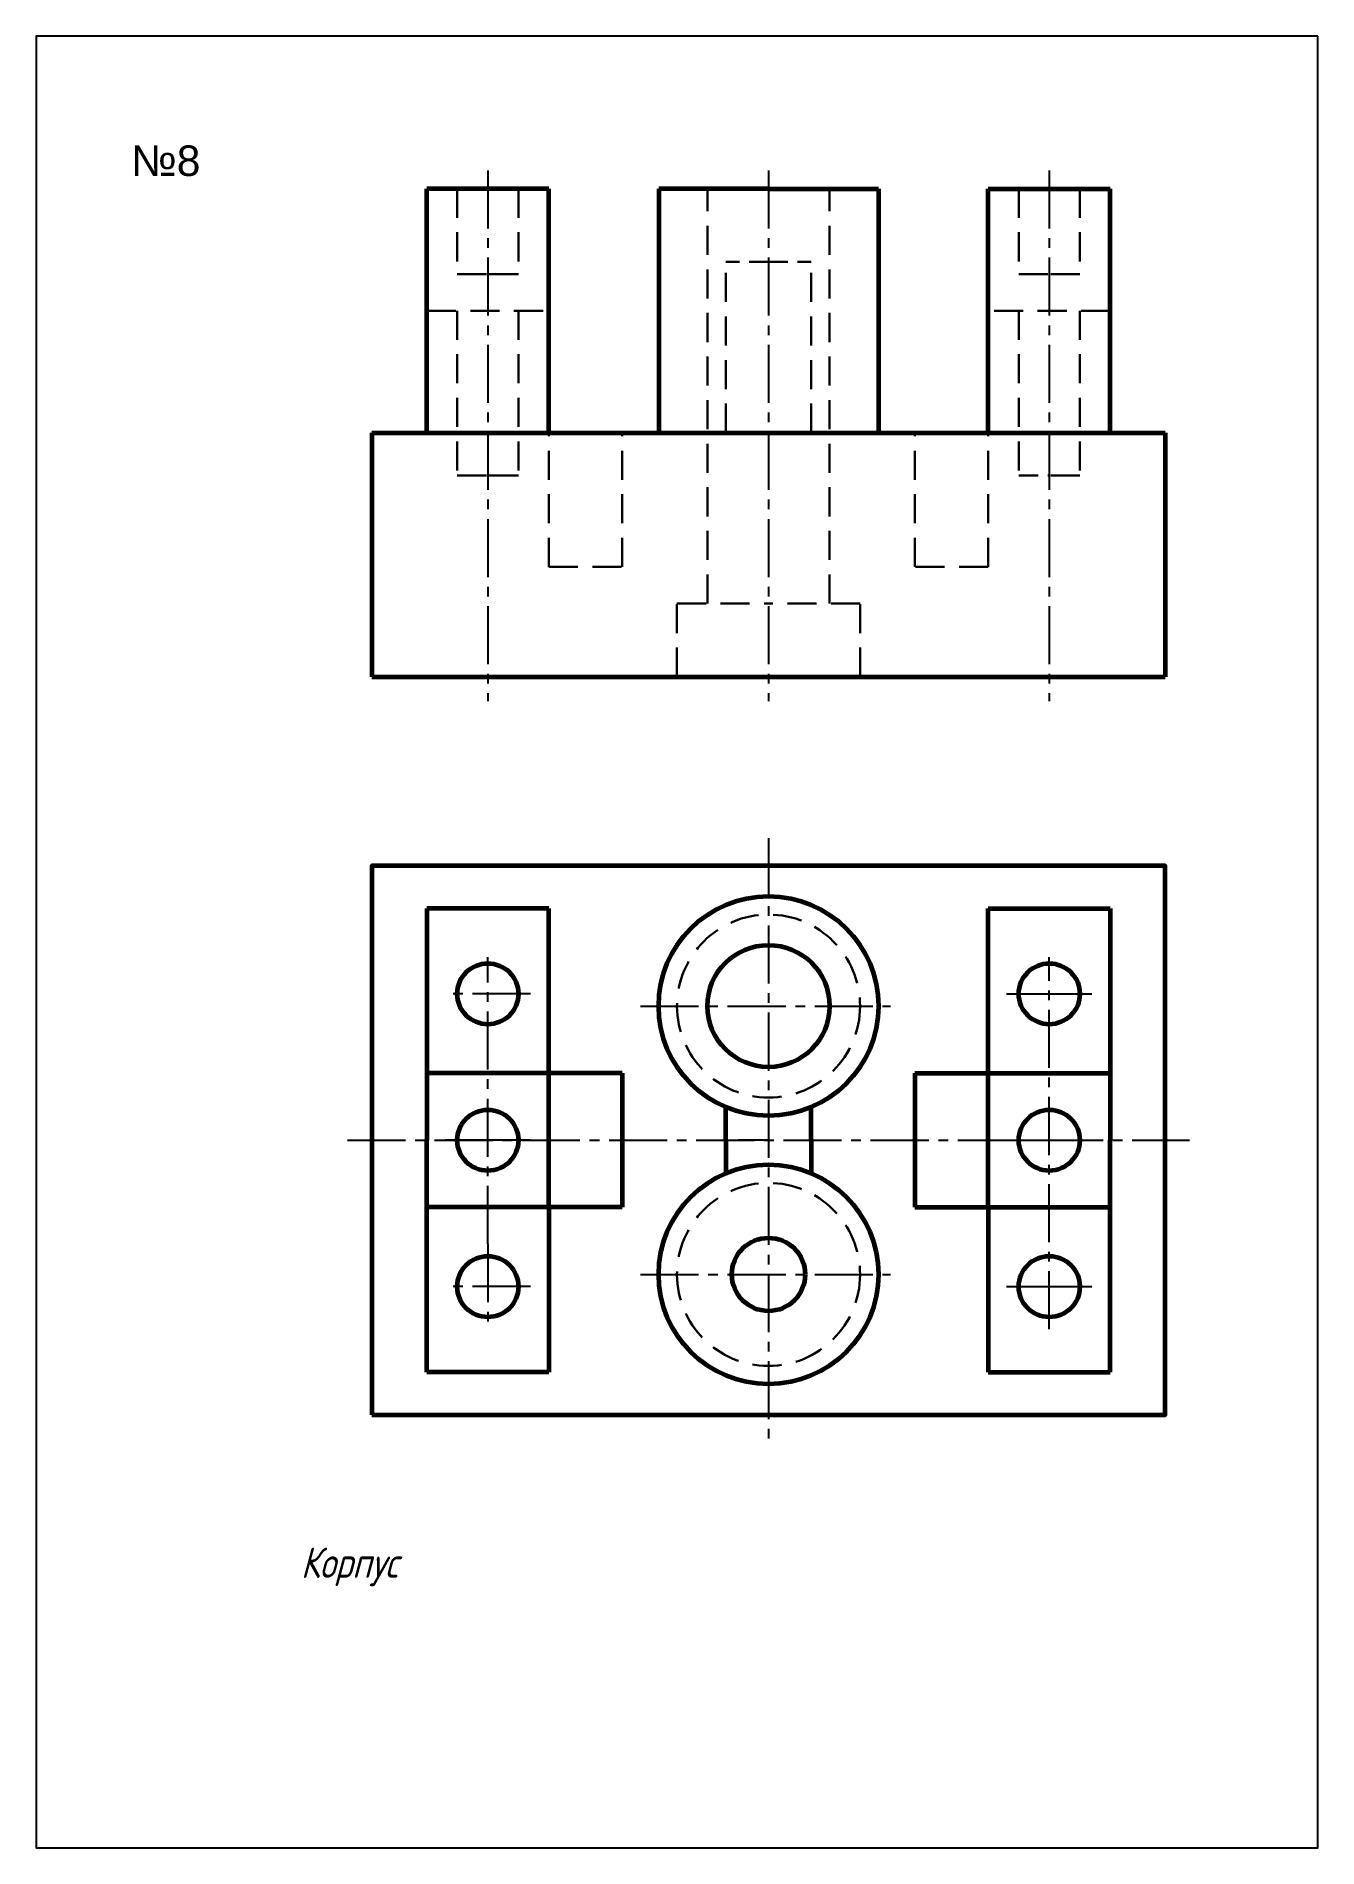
# Model space of a CAD drawing. Header units: millimetres. Extents: x 0 to 210, y 0 to 297.
import ezdxf

# ---------------------------------------------------------------- set-up
doc = ezdxf.new("R2010")
doc.units = ezdxf.units.MM
doc.header["$LTSCALE"] = 0.5
doc.linetypes.add('CENTER2', pattern=[28.575, 19.05, -3.175, 3.175, -3.175])
doc.linetypes.add('DASHED2', pattern=[9.525, 6.35, -3.175])
doc.layers.get('0').update_dxf_attribs({"linetype": 'CONTINUOUS'})
doc.layers.get('Defpoints').update_dxf_attribs({"linetype": 'CONTINUOUS'})
doc.styles.get("Standard").update_dxf_attribs({"font": 'isocpeur.ttf', "width": 0.8, "oblique": 15})
doc.styles.add('АРИАЛ-5(1)', font='ARIAL.TTF', dxfattribs={"height": 5})

msp = doc.modelspace()

# ---------------------------------------------------------------- linework, layer by layer
at = {"linetype": 'CENTER2'}
for p, q in [((74, 275), (74, 188)), ((120, 275), (120, 188)), ((166, 275), (166, 188)), ((120, 165.5), (120, 66.5)), ((74, 99), (74, 146)), ((166, 85), (166, 146)), ((81, 140), (67, 140)), ((99, 138), (140, 138)), ((51, 116), (189, 116)), ((74, 99), (74, 86)), ((99, 94), (140, 94)), ((81, 92), (67, 92))]:
    msp.add_line(p, q, dxfattribs=at)
at = {"linetype": 'Continuous', "lineweight": 60}
for p, q in [((84, 272), (64, 272)), ((64, 232), (64, 272)), ((84, 232), (84, 272)), ((120, 272), (102, 272)), ((102, 272), (102, 232)), ((120, 272), (138, 272)), ((138, 272), (138, 232)), ((156, 272), (176, 272)), ((156, 232), (156, 272)), ((176, 232), (176, 272)), ((55, 232), (55, 192)), ((55, 232), (185, 232)), ((185, 232), (185, 192)), ((55, 192), (185, 192)), ((84, 154), (64, 154)), ((64, 154), (64, 127)), ((84, 105), (84, 154)), ((156, 105), (156, 154)), ((156, 154), (176, 154)), ((176, 154), (176, 127)), ((96, 127), (64, 127)), ((64, 127), (64, 116)), ((96, 127), (96, 105)), ((144, 127), (176, 127)), ((144, 127), (144, 105)), ((176, 127), (176, 116)), ((113, 116), (113, 121.42)), ((127, 116), (127, 121.42)), ((64, 105), (64, 116)), ((113, 116), (113, 110.58)), ((127, 116), (127, 110.58)), ((176, 105), (176, 116)), ((64, 78), (64, 105)), ((96, 105), (64, 105)), ((84, 105), (84, 78)), ((144, 105), (176, 105)), ((156, 105), (156, 78)), ((176, 78), (176, 105)), ((84, 78), (64, 78)), ((156, 78), (176, 78))]:
    msp.add_line(p, q, dxfattribs=at)
at = {"color": 7, "linetype": 'DASHED2', "lineweight": 30, "ltscale": 1.5}
for p, q in [((69, 272), (69, 258)), ((79, 272), (79, 258)), ((110, 204), (110, 272)), ((130, 204), (130, 272)), ((161, 272), (161, 258)), ((171, 272), (171, 258)), ((113, 232), (113, 260)), ((127, 232), (127, 260)), ((69, 258), (74, 258)), ((79, 258), (74, 258)), ((161, 258), (166, 258)), ((171, 258), (166, 258)), ((64, 252), (84, 252)), ((69, 252), (69, 225)), ((79, 252), (79, 225)), ((176, 252), (156, 252)), ((161, 252), (161, 225)), ((171, 252), (171, 225)), ((84, 210), (84, 232)), ((96, 210), (96, 232)), ((144, 210), (144, 232)), ((156, 210), (156, 232)), ((69, 225), (74, 225)), ((79, 225), (74, 225)), ((171, 225), (166, 225)), ((84, 210), (96, 210)), ((156, 210), (144, 210)), ((105, 192), (105, 204)), ((105, 204), (120, 204)), ((135, 204), (120, 204)), ((135, 192), (135, 204))]:
    msp.add_line(p, q, dxfattribs=at)
at = {"color": 7, "linetype": 'DASHED2', "lineweight": 30}
for p, q in [((120, 260), (113, 260)), ((120, 260), (127, 260)), ((161, 225), (166, 225))]:
    msp.add_line(p, q, dxfattribs=at)
at = {"linetype": 'Continuous', "lineweight": -3}
for p, q in [((159, 140), (173, 140)), ((81, 116), (67, 116)), ((120, 116), (115, 116)), ((120, 116), (117, 116)), ((159, 116), (173, 116)), ((159, 92), (173, 92))]:
    msp.add_line(p, q, dxfattribs=at)
at = {"linetype": 'Continuous', "lineweight": 60}
msp.add_lwpolyline([(55, 71), (185, 71), (185, 161), (55, 161)], close=True, dxfattribs=at)
for centre, radius in [((120, 138), 18), ((120, 138), 10), ((74, 140), 5), ((166, 140), 5), ((74, 116), 5), ((166, 116), 5), ((120, 94), 18), ((120, 94), 6), ((74, 92), 5), ((166, 92), 5)]:
    msp.add_circle(centre, radius, dxfattribs=at)
at = {"color": 7, "linetype": 'DASHED2', "lineweight": 30, "ltscale": 1.5}
for centre in [(120, 138), (120, 94)]:
    msp.add_circle(centre, 15, dxfattribs=at)
at = {"layer": 'Defpoints'}
msp.add_lwpolyline([(210, 297), (0, 297), (0, 0), (210, 0)], close=True, dxfattribs=at)

# ---------------------------------------------------------------- texts
at = {"color": 7, "linetype": 'Continuous', "lineweight": -3, "style": 'АРИАЛ-5(1)'}
msp.add_text('№8', height=5, dxfattribs=at).set_placement((15.53, 274.09))
at = {"oblique": 15, "width": 0.8}
msp.add_text('Корпус', height=5, dxfattribs=at).set_placement((43.35, 44.25))

doc.saveas('drawing.dxf')
